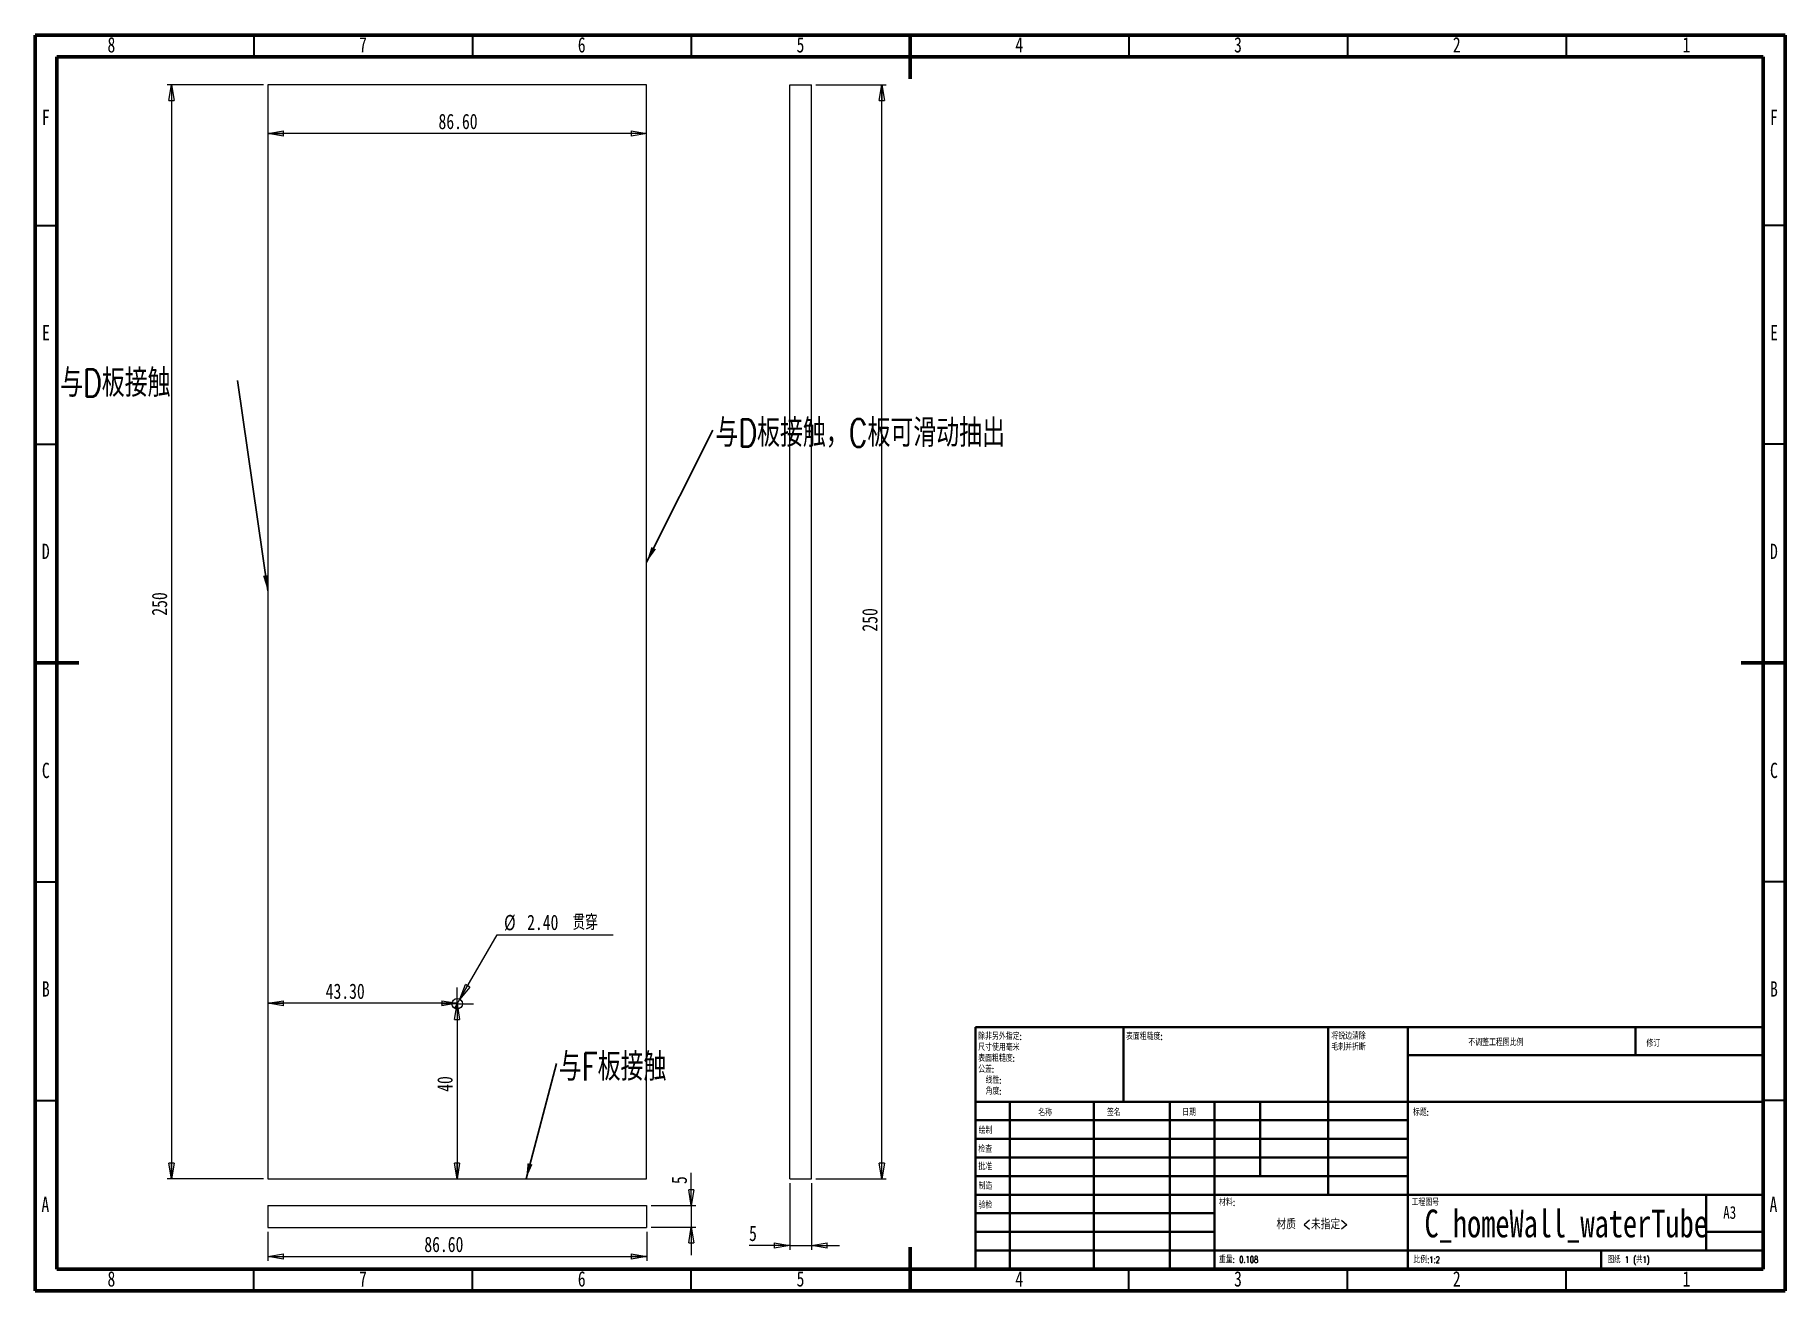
# Model space of a CAD drawing. Header units: millimetres. Extents: x 15 to 415, y 5 to 292.
import ezdxf

# ---------------------------------------------------------------- set-up
doc = ezdxf.new("R2010")
doc.units = ezdxf.units.MM
doc.styles.add('SLDTEXTSTYLE0', font='TXT', dxfattribs={"width": 0.75})
doc.styles.add('SLDTEXTSTYLE1', font='TXT', dxfattribs={"width": 0.75, "bigfont": 'bigfont'})
doc.styles.add('SLDTEXTSTYLE2', font='TXT', dxfattribs={"width": 0.694444, "bigfont": 'bigfont'})
doc.dimstyles.new('SLDDIMSTYLE0', dxfattribs={"dimtxt": 3.5, "dimasz": 3.556, "dimexe": 0, "dimexo": 0.0625, "dimgap": 0.875, "dimtad": 1, "dimrnd": 1e-09, "dimzin": 12, "dimdsep": 46, "dimtxsty": 'SLDTEXTSTYLE0', "dimblk1": 'CLOSED', "dimblk2": 'CLOSED', "dimsah": 1, "dimcen": 0.09, "dimadec": 0, "dimazin": 3, "dimtfac": 1, "dimtofl": 0, "dimtmove": 0, "dimatfit": 3, "dimldrblk": 'CLOSED', "dimfxl": 1, "dimfrac": 2, "dimtolj": 1, "dimtzin": 12, "dimarcsym": 0})
doc.dimstyles.new('SLDDIMSTYLE1', dxfattribs={"dimtxt": 3.5, "dimasz": 3.556, "dimexe": 0, "dimexo": 0.0625, "dimgap": 0.875, "dimtad": 1, "dimrnd": 1e-09, "dimzin": 4, "dimdsep": 46, "dimtxsty": 'SLDTEXTSTYLE0', "dimblk1": 'CLOSED', "dimblk2": 'CLOSED', "dimsah": 1, "dimcen": 0.09, "dimadec": 0, "dimazin": 1, "dimtfac": 1, "dimtofl": 0, "dimtmove": 0, "dimatfit": 3, "dimldrblk": 'CLOSED', "dimfxl": 1, "dimfrac": 2, "dimtolj": 1, "dimtzin": 12, "dimarcsym": 0})
doc.dimstyles.new('SLDDIMSTYLE2', dxfattribs={"dimtxt": 3.5, "dimasz": 3.556, "dimexe": 0, "dimexo": 0.0625, "dimgap": 0.875, "dimtad": 0, "dimtih": 1, "dimtoh": 1, "dimrnd": 1e-09, "dimzin": 4, "dimdsep": 46, "dimtxsty": 'SLDTEXTSTYLE0', "dimblk1": 'NONE', "dimblk2": 'CLOSED', "dimsah": 1, "dimcen": 0, "dimadec": 0, "dimazin": 1, "dimtfac": 1, "dimtmove": 0, "dimatfit": 3, "dimldrblk": 'NONE', "dimfxl": 1, "dimfrac": 2, "dimtolj": 1, "dimtzin": 12, "dimarcsym": 0})
doc.dimstyles.new('SLDDIMSTYLE3', dxfattribs={"dimtxt": 0.18, "dimasz": 3.556, "dimexe": 0, "dimexo": 0.0625, "dimgap": 0, "dimtad": 0, "dimtih": 1, "dimtoh": 1, "dimdec": 0, "dimrnd": 1e-09, "dimzin": 0, "dimdsep": 46, "dimtxsty": 'Standard', "dimsah": 1, "dimcen": 0.09, "dimadec": 0, "dimazin": 0, "dimtfac": 3.556, "dimtdec": 0, "dimtofl": 0, "dimtmove": 0, "dimatfit": 3, "dimfxl": 1, "dimfrac": 2, "dimtolj": 1, "dimtzin": 0, "dimarcsym": 0})
doc.dimstyles.new('SLDDIMSTYLE4', dxfattribs={"dimtxt": 3.5, "dimasz": 3.556, "dimexe": 0, "dimexo": 0.0625, "dimgap": 0.875, "dimtad": 1, "dimrnd": 1e-09, "dimzin": 12, "dimdsep": 46, "dimtxsty": 'SLDTEXTSTYLE0', "dimblk1": 'CLOSED', "dimblk2": 'CLOSED', "dimsah": 1, "dimcen": 0.09, "dimadec": 0, "dimazin": 3, "dimtfac": 1, "dimtmove": 0, "dimatfit": 0, "dimldrblk": 'CLOSED', "dimfxl": 1, "dimfrac": 2, "dimtolj": 1, "dimtzin": 12, "dimarcsym": 0})

# ---------------------------------------------------------------- blocks, each defined once
blk = doc.blocks.new('SW_NOTE_0')
at = {"color": 0, "linetype": 'Continuous', "lineweight": 0, "char_height": 1.5, "attachment_point": 1, "style": 'SLDTEXTSTYLE1'}
for s, insert in [('\\M+18F9C\\M+194F1另\\M+18A4F\\M+18E77\\M+192E8:', (0, 1.93)), ('\\M+1955C\\M+196CA\\M+19165糙\\M+19378:', (0, -3.07)), ('\\M+18EDA\\M+190A1\\M+18E67\\M+19770\\M+19F7C\\M+195C4', (0, -0.57)), ('\\M+18CF6\\M+18DB7:', (0, -5.57)), ('线\\M+190AB:', (1.69, -8.07)), ('\\M+18A70\\M+19378:', (1.69, -10.57))]:
    blk.add_mtext(s, dxfattribs=dict(at, insert=insert))
blk = doc.blocks.new('SW_NOTE_1')
at = {"color": 0, "linetype": 'Continuous', "lineweight": 0, "char_height": 1.5, "attachment_point": 1, "style": 'SLDTEXTSTYLE1'}
for s, insert in [('\\M+18FAB锐边\\M+190B4\\M+18F9C', (0, 1.93)), ('\\M+196D1\\M+18E68\\M+19BF3\\M+190DC\\M+19266', (0, -0.57))]:
    blk.add_mtext(s, dxfattribs=dict(at, insert=insert))
blk = doc.blocks.new('_CLOSED')
at = {"color": 0, "linetype": 'ByBlock', "lineweight": -2}
for p, q in [((-1, 0.166667), (0, 0)), ((-1, 0.166667), (-1, -0.166667)), ((0, 0), (-1, -0.166667)), ((0, 0), (-1, 0))]:
    blk.add_line(p, q, dxfattribs=at)
blk = doc.blocks.new('_D')
at = {"color": 7, "linetype": 'Continuous', "lineweight": 0}
for p, q in [((67.21, 280.62), (45.21, 280.62)), ((46.21, 280.62), (46.21, 30.62)), ((67.21, 30.62), (45.21, 30.62))]:
    blk.add_line(p, q, dxfattribs=at)
at = {"color": 7, "linetype": 'Continuous', "lineweight": 0, "xscale": 3.556, "yscale": 3.556}
for p, rotation in [((46.21, 280.62, -2.5), 90), ((46.21, 30.62, -2.5), 270)]:
    blk.add_blockref('_CLOSED', p, dxfattribs=dict(at, rotation=rotation))
at = {"color": 7, "linetype": 'Continuous', "lineweight": 0, "insert": (41.69, 159.31), "char_height": 3.5, "attachment_point": 1, "rotation": 90, "style": 'SLDTEXTSTYLE0'}
blk.add_mtext('250', dxfattribs=at)
blk = doc.blocks.new('_D_1')
at = {"color": 7, "linetype": 'Continuous', "lineweight": 0}
blk.add_line((111.46, 70.62), (111.46, 30.62), dxfattribs=at)
at = {"color": 7, "linetype": 'Continuous', "lineweight": 0, "xscale": 3.556, "yscale": 3.556}
for p, rotation in [((111.46, 70.62, -2.5), 90), ((111.46, 30.62, -2.5), 270)]:
    blk.add_blockref('_CLOSED', p, dxfattribs=dict(at, rotation=rotation))
at = {"color": 7, "linetype": 'Continuous', "lineweight": 0, "insert": (106.95, 50.51), "char_height": 3.5, "attachment_point": 1, "rotation": 90, "style": 'SLDTEXTSTYLE0'}
blk.add_mtext('40', dxfattribs=at)
blk = doc.blocks.new('_D_2')
at = {"color": 7, "linetype": 'Continuous', "lineweight": 0}
blk.add_line((111.51, 70.74), (68.21, 70.74), dxfattribs=at)
at = {"color": 7, "linetype": 'Continuous', "lineweight": 0, "xscale": 3.556, "yscale": 3.556, "rotation": 180}
blk.add_blockref('_CLOSED', (68.21, 70.74, -2.5), dxfattribs=at)
at = {"color": 7, "linetype": 'Continuous', "lineweight": 0, "xscale": 3.556, "yscale": 3.556}
blk.add_blockref('_CLOSED', (111.51, 70.74, -2.5), dxfattribs=at)
at = {"color": 7, "linetype": 'Continuous', "lineweight": 0, "insert": (81.44, 75.25), "char_height": 3.5, "attachment_point": 1, "style": 'SLDTEXTSTYLE0'}
blk.add_mtext('43.30', dxfattribs=at)
blk = doc.blocks.new('_D_3')
at = {"color": 7, "linetype": 'Continuous', "lineweight": 0}
blk.add_line((154.81, 269.49), (68.21, 269.49), dxfattribs=at)
at = {"color": 7, "linetype": 'Continuous', "lineweight": 0, "xscale": 3.556, "yscale": 3.556, "rotation": 180}
blk.add_blockref('_CLOSED', (68.21, 269.49, -2.5), dxfattribs=at)
at = {"color": 7, "linetype": 'Continuous', "lineweight": 0, "xscale": 3.556, "yscale": 3.556}
blk.add_blockref('_CLOSED', (154.81, 269.49, -2.5), dxfattribs=at)
at = {"color": 7, "linetype": 'Continuous', "lineweight": 0, "insert": (107.23, 274), "char_height": 3.5, "attachment_point": 1, "style": 'SLDTEXTSTYLE0'}
blk.add_mtext('86.60', dxfattribs=at)
blk = doc.blocks.new('_D_4')
at = {"color": 7, "linetype": 'Continuous', "lineweight": 0}
for p, q in [((112.11, 71.66), (120.63, 86.42)), ((120.63, 86.42), (147.17, 86.42)), ((110.91, 69.58), (112.11, 71.66))]:
    blk.add_line(p, q, dxfattribs=at)
at = {"color": 7, "linetype": 'Continuous', "lineweight": 0, "xscale": 3.556, "yscale": 3.556, "rotation": 240}
blk.add_blockref('_CLOSED', (112.11, 71.66, -2.5), dxfattribs=at)
at = {"color": 7, "linetype": 'Continuous', "lineweight": 0, "char_height": 3.5, "attachment_point": 1}
for s, insert, style in [('%%c', (122.21, 90.93), 'SLDTEXTSTYLE0'), ('2.40', (127.49, 90.98), 'SLDTEXTSTYLE0'), ('贯\\M+190FA', (137.86, 90.98), 'SLDTEXTSTYLE1')]:
    blk.add_mtext(s, dxfattribs=dict(at, insert=insert, style=style))
blk = doc.blocks.new('_NONE')
blk = doc.blocks.new('SW_NOTE_2')
at = {"color": 0, "linetype": 'Continuous', "lineweight": 0, "insert": (0.55, 2.57), "char_height": 6.35, "attachment_point": 1, "style": 'SLDTEXTSTYLE1'}
blk.add_mtext('\\M+1975ED\\M+194C2\\M+190DA\\M+19047\\M+18143C\\M+194C2\\M+189C2\\M+18A8A动\\M+1928A\\M+18F6F', dxfattribs=at)
blk = doc.blocks.new('SW_NOTE_3')
at = {"color": 0, "linetype": 'Continuous', "lineweight": 0, "insert": (-40.57, 2.59), "char_height": 6.35, "attachment_point": 1, "style": 'SLDTEXTSTYLE1'}
blk.add_mtext('\\M+1975ED\\M+194C2\\M+190DA\\M+19047', dxfattribs=at)
blk = doc.blocks.new('SW_NOTE_4')
at = {"color": 0, "linetype": 'Continuous', "lineweight": 0, "insert": (0.53, 2.44), "char_height": 6.35, "attachment_point": 1, "style": 'SLDTEXTSTYLE1'}
blk.add_mtext('\\M+1975EF\\M+194C2\\M+190DA\\M+19047', dxfattribs=at)
blk = doc.blocks.new('SW_CENTERMARKSYMBOL_0')
at = {"color": 0, "linetype": 'Continuous', "lineweight": 0}
for p, q in [((-2.5, 0), (-3.7, 0)), ((0, 0), (-2.5, 0)), ((0, 2.5), (0, 3.7)), ((0, 0), (0, 2.5)), ((0, 0), (0, -2.5)), ((0, 0), (2.5, 0)), ((2.5, 0), (3.7, 0)), ((0, -2.5), (0, -3.7))]:
    blk.add_line(p, q, dxfattribs=at)
blk = doc.blocks.new('_D_5')
at = {"color": 7, "linetype": 'Continuous', "lineweight": 0}
for p, q in [((193.51, 280.62), (209.57, 280.62)), ((208.57, 30.62), (208.57, 280.62)), ((193.51, 30.62), (209.57, 30.62))]:
    blk.add_line(p, q, dxfattribs=at)
at = {"color": 7, "linetype": 'Continuous', "lineweight": 0, "xscale": 3.556, "yscale": 3.556}
for p, rotation in [((208.57, 280.62, -17.31), 90), ((208.57, 30.62, -17.31), 270)]:
    blk.add_blockref('_CLOSED', p, dxfattribs=dict(at, rotation=rotation))
at = {"color": 7, "linetype": 'Continuous', "lineweight": 0, "insert": (204.06, 155.67), "char_height": 3.5, "attachment_point": 1, "rotation": 90, "style": 'SLDTEXTSTYLE0'}
blk.add_mtext('250', dxfattribs=at)
blk = doc.blocks.new('_D_6')
at = {"color": 7, "linetype": 'Continuous', "lineweight": 0}
for p, q in [((187.51, 29.62), (187.51, 14.41)), ((192.51, 29.62), (192.51, 14.41)), ((187.51, 15.41), (178.21, 15.41)), ((187.51, 15.41), (192.51, 15.41)), ((192.51, 15.41), (198.86, 15.41))]:
    blk.add_line(p, q, dxfattribs=at)
at = {"color": 7, "linetype": 'Continuous', "lineweight": 0, "xscale": 3.556, "yscale": 3.556}
blk.add_blockref('_CLOSED', (187.51, 15.41, -17.31), dxfattribs=at)
at = {"color": 7, "linetype": 'Continuous', "lineweight": 0, "xscale": 3.556, "yscale": 3.556, "rotation": 180}
blk.add_blockref('_CLOSED', (192.51, 15.41, -17.31), dxfattribs=at)
at = {"color": 7, "linetype": 'Continuous', "lineweight": 0, "insert": (178.21, 19.92), "char_height": 3.5, "attachment_point": 1, "style": 'SLDTEXTSTYLE0'}
blk.add_mtext('5', dxfattribs=at)
blk = doc.blocks.new('_D_7')
at = {"color": 7, "linetype": 'Continuous', "lineweight": 0}
for p, q in [((165.01, 24.55), (165.01, 32.02)), ((155.81, 24.55), (166.01, 24.55)), ((165.01, 24.55), (165.01, 19.55)), ((155.81, 19.55), (166.01, 19.55)), ((165.01, 19.55), (165.01, 13.2))]:
    blk.add_line(p, q, dxfattribs=at)
at = {"color": 7, "linetype": 'Continuous', "lineweight": 0, "xscale": 3.556, "yscale": 3.556}
for p, rotation in [((165.01, 24.55, 50.42), 270), ((165.01, 19.55, 50.42), 90)]:
    blk.add_blockref('_CLOSED', p, dxfattribs=dict(at, rotation=rotation))
at = {"color": 7, "linetype": 'Continuous', "lineweight": 0, "insert": (160.5, 29.44), "char_height": 3.5, "attachment_point": 1, "rotation": 90, "style": 'SLDTEXTSTYLE0'}
blk.add_mtext('5', dxfattribs=at)
blk = doc.blocks.new('_D_8')
at = {"color": 7, "linetype": 'Continuous', "lineweight": 0}
for p, q in [((68.21, 18.55), (68.21, 11.89)), ((154.81, 18.55), (154.81, 11.89)), ((68.21, 12.89), (154.81, 12.89))]:
    blk.add_line(p, q, dxfattribs=at)
at = {"color": 7, "linetype": 'Continuous', "lineweight": 0, "xscale": 3.556, "yscale": 3.556, "rotation": 180}
blk.add_blockref('_CLOSED', (68.21, 12.89, 50.42), dxfattribs=at)
at = {"color": 7, "linetype": 'Continuous', "lineweight": 0, "xscale": 3.556, "yscale": 3.556}
blk.add_blockref('_CLOSED', (154.81, 12.89, 50.42), dxfattribs=at)
at = {"color": 7, "linetype": 'Continuous', "lineweight": 0, "insert": (103.99, 17.4), "char_height": 3.5, "attachment_point": 1, "style": 'SLDTEXTSTYLE0'}
blk.add_mtext('86.60', dxfattribs=at)

msp = doc.modelspace()

# ---------------------------------------------------------------- linework, layer by layer
at = {"color": 7, "linetype": 'Continuous', "lineweight": 60}
for p, q in [((15, 292), (415, 292)), ((15, 5), (15, 292)), ((215, 292), (215, 282)), ((415, 292), (415, 5)), ((20, 287), (410, 287)), ((20, 10), (20, 287)), ((410, 287), (410, 10)), ((15, 148.5), (25, 148.5)), ((415, 148.5), (405, 148.5)), ((410, 65.25), (410, 10)), ((215, 5), (215, 15)), ((410, 10), (20, 10)), ((410, 10), (222.8, 10)), ((415, 5), (15, 5))]:
    msp.add_line(p, q, dxfattribs=at)
at = {"color": 7, "linetype": 'Continuous', "lineweight": 30}
for p, q in [((65, 292), (65, 287)), ((115, 292), (115, 287)), ((165, 292), (165, 287)), ((265, 292), (265, 287)), ((315, 292), (315, 287)), ((365, 292), (365, 287)), ((15, 248.5), (20, 248.5)), ((415, 248.5), (410, 248.5)), ((15, 198.5), (20, 198.5)), ((415, 198.5), (410, 198.5)), ((15, 98.5), (20, 98.5)), ((415, 98.5), (410, 98.5)), ((15, 48.5), (20, 48.5)), ((415, 48.5), (410, 48.5)), ((65, 5), (65, 10)), ((115, 5), (115, 10)), ((165, 5), (165, 10)), ((265, 5), (265, 10)), ((315, 5), (315, 10)), ((365, 5), (365, 10))]:
    msp.add_line(p, q, dxfattribs=at)
at = {"color": 7, "linetype": 'Continuous', "lineweight": 15}
for p, q in [((154.806, 280.619), (68.206, 280.619)), ((68.206, 280.619), (68.206, 30.619)), ((154.806, 30.619), (154.806, 280.619)), ((187.513, 30.619), (187.513, 280.619)), ((187.513, 280.619), (192.513, 280.619)), ((192.513, 30.619), (192.513, 280.619)), ((68.206, 30.619), (154.806, 30.619)), ((187.513, 30.619), (192.513, 30.619)), ((68.206, 24.546), (68.206, 19.546)), ((68.206, 24.546), (154.806, 24.546)), ((154.806, 24.546), (154.806, 19.546)), ((68.206, 19.546), (154.806, 19.546))]:
    msp.add_line(p, q, dxfattribs=at)
at = {"color": 7, "linetype": 'Continuous', "lineweight": 40}
for p, q in [((230, 65.25), (410, 65.25)), ((230, 65.25), (230, 10)), ((263.8, 48.25), (263.8, 65.25)), ((310.6, 65.25), (310.6, 27)), ((328.8, 65.25), (328.8, 10)), ((380.8, 58.875), (380.8, 65.25)), ((410, 58.875), (328.8, 58.875)), ((410, 48.25), (230, 48.25)), ((237.8, 48.25), (237.8, 10)), ((256.991, 48.25), (256.991, 10)), ((274.399, 48.25), (274.399, 10)), ((284.6, 10), (284.6, 48.25)), ((295, 31.25), (295, 48.25)), ((328.8, 44), (230, 44)), ((328.8, 39.75), (230, 39.75)), ((328.8, 35.5), (230, 35.5)), ((328.8, 31.25), (230, 31.25)), ((284.6, 27), (230, 27)), ((284.6, 27), (410, 27)), ((397, 14.25), (397, 27)), ((284.6, 22.75), (230, 22.75)), ((284.6, 18.5), (230, 18.5)), ((410, 18.5), (397, 18.5)), ((230, 14.25), (410, 14.25)), ((373, 10), (373, 14.25))]:
    msp.add_line(p, q, dxfattribs=at)
at = {"color": 7, "linetype": 'Continuous', "lineweight": 15}
msp.add_circle((111.506, 70.619), 1.2, dxfattribs=at)

# ---------------------------------------------------------------- block references
at = {"color": 7, "linetype": 'Continuous', "lineweight": 0}
for name, p in [('SW_NOTE_3', (61.308, 213.077)), ('SW_NOTE_2', (169.968, 201.675)), ('SW_CENTERMARKSYMBOL_0', (111.506, 70.619)), ('SW_NOTE_0', (230.594, 61.987)), ('SW_NOTE_1', (311.309, 62.069)), ('SW_NOTE_4', (134.164, 56.977))]:
    msp.add_blockref(name, p, dxfattribs=at)

# ---------------------------------------------------------------- texts
for s, insert, char_height, attachment_point, style in [('8', (32.465, 291.517), 3.5, 2, 'SLDTEXTSTYLE0'), ('7', (89.965, 291.517), 3.5, 2, 'SLDTEXTSTYLE0'), ('6', (139.965, 291.517), 3.5, 2, 'SLDTEXTSTYLE0'), ('5', (189.965, 291.517), 3.5, 2, 'SLDTEXTSTYLE0'), ('4', (239.965, 291.517), 3.5, 2, 'SLDTEXTSTYLE0'), ('3', (289.965, 291.517), 3.5, 2, 'SLDTEXTSTYLE0'), ('2', (339.965, 291.517), 3.5, 2, 'SLDTEXTSTYLE0'), ('1', (392.465, 291.517), 3.5, 2, 'SLDTEXTSTYLE0'), ('F', (17.464, 274.96), 3.5, 2, 'SLDTEXTSTYLE0'), ('F', (412.464, 274.96), 3.5, 2, 'SLDTEXTSTYLE0'), ('E', (17.506, 225.71), 3.5, 2, 'SLDTEXTSTYLE0'), ('E', (412.506, 225.71), 3.5, 2, 'SLDTEXTSTYLE0'), ('D', (17.46, 175.767), 3.5, 2, 'SLDTEXTSTYLE0'), ('D', (412.46, 175.767), 3.5, 2, 'SLDTEXTSTYLE0'), ('C', (17.464, 125.71), 3.5, 2, 'SLDTEXTSTYLE0'), ('C', (412.464, 125.71), 3.5, 2, 'SLDTEXTSTYLE0'), ('B', (17.473, 75.767), 3.5, 2, 'SLDTEXTSTYLE0'), ('B', (412.473, 75.767), 3.5, 2, 'SLDTEXTSTYLE0'), ('\\M+1955C\\M+196CA\\M+19165糙\\M+19378:', (264.371, 63.919), 1.5, 1, 'SLDTEXTSTYLE1'), ('\\M+19573调\\M+190AE\\M+18D48\\M+192F6图\\M+194E4\\M+197E1', (342.615, 62.533), 1.5, 1, 'SLDTEXTSTYLE1'), ('\\M+18F43订', (383.328, 62.335), 1.5, 1, 'SLDTEXTSTYLE1'), ('\\M+196BC\\M+18FCC', (244.322, 46.501), 1.5, 1, 'SLDTEXTSTYLE1'), ('签\\M+196BC', (260.034, 46.562), 1.5, 1, 'SLDTEXTSTYLE1'), ('\\M+193FA\\M+18AFA', (277.215, 46.576), 1.5, 1, 'SLDTEXTSTYLE1'), ('标题:', (329.956, 46.576), 1.5, 1, 'SLDTEXTSTYLE1'), ('绘\\M+190A7', (230.685, 42.43), 1.5, 1, 'SLDTEXTSTYLE1'), ('检查', (230.624, 38.154), 1.5, 1, 'SLDTEXTSTYLE1'), ('\\M+194E1\\M+18F79', (230.622, 34.177), 1.5, 1, 'SLDTEXTSTYLE1'), ('\\M+190A7\\M+191A2', (230.682, 29.734), 1.5, 1, 'SLDTEXTSTYLE1'), ('A', (17.36, 26.517), 3.5, 2, 'SLDTEXTSTYLE0'), ('验检', (230.677, 25.35), 1.5, 1, 'SLDTEXTSTYLE1'), ('\\M+18DDE\\M+197BF:', (285.646, 25.986), 1.5, 1, 'SLDTEXTSTYLE1'), ('\\M+18D48\\M+192F6图\\M+18D86', (329.629, 25.986), 1.5, 1, 'SLDTEXTSTYLE1'), ('A3', (400.871, 24.406), 2.9104, 1, 'SLDTEXTSTYLE0'), ('A', (412.36, 26.517), 3.5, 2, 'SLDTEXTSTYLE0'), ('\\M+18DDE质 <\\M+196A2\\M+18E77\\M+192E8>', (306.966, 21.486), 2.38125, 2, 'SLDTEXTSTYLE1'), ('C_homeWall_waterTube', (364.997, 23.607), 6.35, 2, 'SLDTEXTSTYLE0'), ('\\M+18F64\\M+197CA: 0.108', (285.618, 12.949), 1.4986, 1, 'SLDTEXTSTYLE1'), ('\\M+194E4\\M+197E1:1:2', (330.074, 12.9), 1.5, 1, 'SLDTEXTSTYLE1'), ('图纸 1 (\\M+18BA41)', (374.478, 12.9), 1.5, 1, 'SLDTEXTSTYLE2'), ('8', (32.465, 9.517), 3.5, 2, 'SLDTEXTSTYLE0'), ('7', (89.965, 9.517), 3.5, 2, 'SLDTEXTSTYLE0'), ('6', (139.965, 9.517), 3.5, 2, 'SLDTEXTSTYLE0'), ('5', (189.965, 9.517), 3.5, 2, 'SLDTEXTSTYLE0'), ('4', (239.965, 9.517), 3.5, 2, 'SLDTEXTSTYLE0'), ('3', (289.965, 9.517), 3.5, 2, 'SLDTEXTSTYLE0'), ('2', (339.965, 9.517), 3.5, 2, 'SLDTEXTSTYLE0'), ('1', (392.465, 9.517), 3.5, 2, 'SLDTEXTSTYLE0')]:
    msp.add_mtext(s, dxfattribs=dict(at, insert=insert, char_height=char_height, attachment_point=attachment_point, style=style))

# ---------------------------------------------------------------- dimensions: what is measured, and where the dimension line sits
for base, p1, p2, dimstyle, picture, middle in [((46.206, 30.619), (68.206, 280.619), (68.206, 30.619), 'SLDDIMSTYLE0', '_D', (46.206, 163.19)), ((208.573, 280.619), (192.513, 30.619), (192.513, 280.619), 'SLDDIMSTYLE0', '_D_5', (208.573, 159.552)), ((111.465, 30.619), (107.806, 70.619), (68.206, 30.619), 'SLDDIMSTYLE0', '_D_1', (111.465, 53.098)), ((165.015, 19.546), (154.806, 24.546), (154.806, 19.546), 'SLDDIMSTYLE4', '_D_7', (165.015, 30.729))]:
    dim = msp.add_linear_dim(base=base, p1=p1, p2=p2, angle=90, dimstyle=dimstyle, dxfattribs=at)
    dim.commit()
    dim.dimension.update_dxf_attribs({"geometry": picture, "text_midpoint": middle, "dimtype": 160})
for base, p1, p2, dimstyle, picture, middle in [((68.206, 269.486), (154.806, 280.619), (68.206, 280.619), 'SLDDIMSTYLE1', '_D_3', (113.046, 269.486)), ((68.206, 70.736), (111.506, 74.319), (68.206, 30.619), 'SLDDIMSTYLE1', '_D_2', (87.263, 70.736)), ((192.513, 15.406), (187.513, 30.619), (192.513, 30.619), 'SLDDIMSTYLE4', '_D_6', (179.498, 15.406)), ((154.806, 12.887), (68.206, 19.546), (154.806, 19.546), 'SLDDIMSTYLE1', '_D_8', (109.809, 12.887))]:
    dim = msp.add_linear_dim(base=base, p1=p1, p2=p2, dimstyle=dimstyle, dxfattribs=at)
    dim.commit()
    dim.dimension.update_dxf_attribs({"geometry": picture, "text_midpoint": middle, "dimtype": 160})
dim = msp.add_diameter_dim_2p(p1=(110.906, 69.58), p2=(112.106, 71.658), text='<> 贯穿', dimstyle='SLDDIMSTYLE2', dxfattribs=at)
dim.commit()
dim.dimension.update_dxf_attribs({"geometry": '_D_4', "text_midpoint": (134.693, 89.223), "dimtype": 163})

# ---------------------------------------------------------------- leaders
for points in [[(68.206, 164.968), (61.308, 213.077)], [(154.806, 171.551), (169.968, 201.675)], [(127.247, 30.619), (134.164, 56.977)]]:
    msp.add_leader(points, dimstyle='SLDDIMSTYLE3', dxfattribs=at)

doc.saveas('drawing.dxf')
